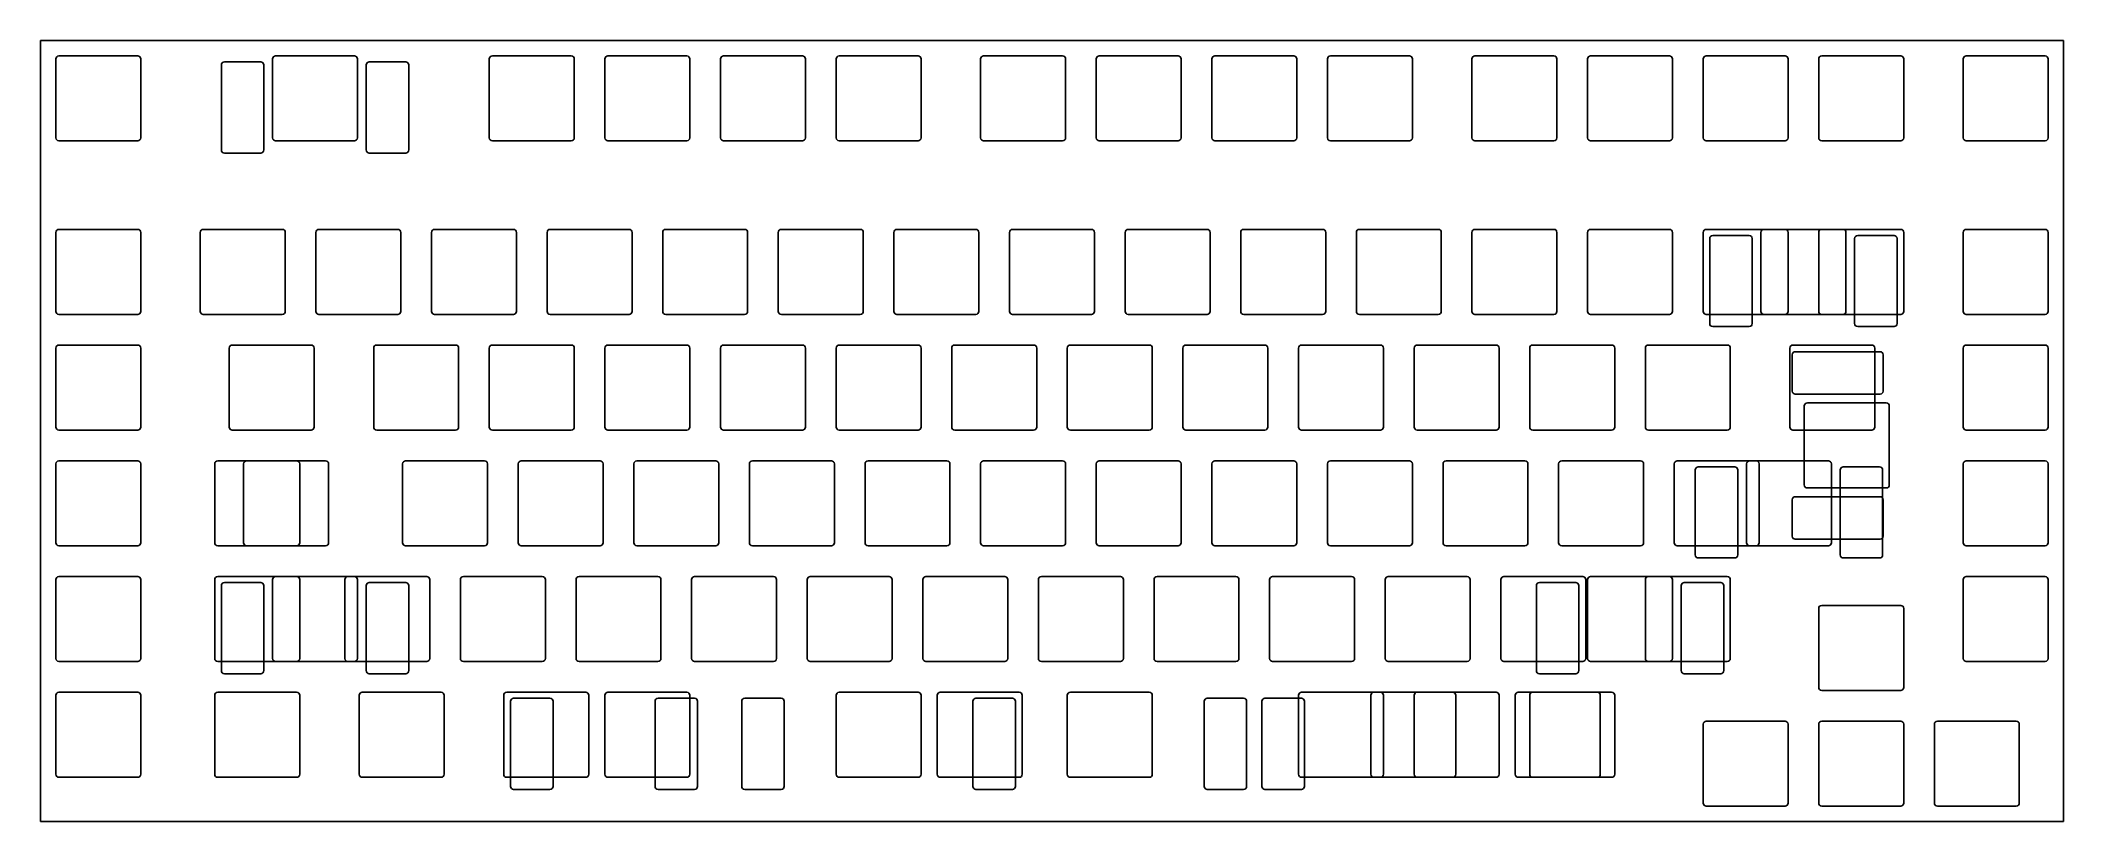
# Model space of a CAD drawing. Header units: millimetres. Extents: x 0 to 333, y -129 to 0.
import ezdxf

# ---------------------------------------------------------------- set-up
doc = ezdxf.new("R2010")
doc.units = ezdxf.units.MM

msp = doc.modelspace()

# ---------------------------------------------------------------- linework, layer by layer
for p, q in [((0, 0), (333.375, 0)), ((0, -128.5875), (0, 0)), ((333.375, -128.5875), (333.375, 0)), ((2.525, -3.025), (2.525, -16.025)), ((3.025, -2.525), (16.025, -2.525)), ((16.525, -3.025), (16.525, -16.025)), ((38.24375, -3.025), (38.24375, -16.025)), ((38.74375, -2.525), (51.74375, -2.525)), ((52.24375, -3.025), (52.24375, -16.025)), ((73.9625, -3.025), (73.9625, -16.025)), ((74.4625, -2.525), (87.4625, -2.525)), ((87.9625, -3.025), (87.9625, -16.025)), ((93.0125, -3.025), (93.0125, -16.025)), ((93.5125, -2.525), (106.5125, -2.525)), ((107.0125, -3.025), (107.0125, -16.025)), ((112.0625, -3.025), (112.0625, -16.025)), ((112.5625, -2.525), (125.5625, -2.525)), ((126.0625, -3.025), (126.0625, -16.025)), ((131.1125, -3.025), (131.1125, -16.025)), ((131.6125, -2.525), (144.6125, -2.525)), ((145.1125, -3.025), (145.1125, -16.025)), ((154.925, -3.025), (154.925, -16.025)), ((155.425, -2.525), (168.425, -2.525)), ((168.925, -3.025), (168.925, -16.025)), ((173.975, -3.025), (173.975, -16.025)), ((174.475, -2.525), (187.475, -2.525)), ((187.975, -3.025), (187.975, -16.025)), ((193.025, -3.025), (193.025, -16.025)), ((193.525, -2.525), (206.525, -2.525)), ((207.025, -3.025), (207.025, -16.025)), ((212.075, -3.025), (212.075, -16.025)), ((212.575, -2.525), (225.575, -2.525)), ((226.075, -3.025), (226.075, -16.025)), ((235.8875, -3.025), (235.8875, -16.025)), ((236.3875, -2.525), (249.3875, -2.525)), ((249.8875, -3.025), (249.8875, -16.025)), ((254.9375, -3.025), (254.9375, -16.025)), ((255.4375, -2.525), (268.4375, -2.525)), ((268.9375, -3.025), (268.9375, -16.025)), ((273.9875, -3.025), (273.9875, -16.025)), ((274.4875, -2.525), (287.4875, -2.525)), ((287.9875, -3.025), (287.9875, -16.025)), ((293.0375, -3.025), (293.0375, -16.025)), ((293.5375, -2.525), (306.5375, -2.525)), ((307.0375, -3.025), (307.0375, -16.025)), ((316.85, -3.025), (316.85, -16.025)), ((317.35, -2.525), (330.35, -2.525)), ((330.85, -3.025), (330.85, -16.025)), ((29.80575, -4.025), (29.80575, -18.025)), ((30.30575, -3.525), (36.30575, -3.525)), ((36.80575, -4.025), (36.80575, -18.025)), ((53.68175, -4.025), (53.68175, -18.025)), ((54.18175, -3.525), (60.18175, -3.525)), ((60.68175, -4.025), (60.68175, -18.025)), ((3.025, -16.525), (16.025, -16.525)), ((38.74375, -16.525), (51.74375, -16.525)), ((74.4625, -16.525), (87.4625, -16.525)), ((93.5125, -16.525), (106.5125, -16.525)), ((112.5625, -16.525), (125.5625, -16.525)), ((131.6125, -16.525), (144.6125, -16.525)), ((155.425, -16.525), (168.425, -16.525)), ((174.475, -16.525), (187.475, -16.525)), ((193.525, -16.525), (206.525, -16.525)), ((212.575, -16.525), (225.575, -16.525)), ((236.3875, -16.525), (249.3875, -16.525)), ((255.4375, -16.525), (268.4375, -16.525)), ((274.4875, -16.525), (287.4875, -16.525)), ((293.5375, -16.525), (306.5375, -16.525)), ((317.35, -16.525), (330.35, -16.525)), ((30.30575, -18.525), (36.30575, -18.525)), ((54.18175, -18.525), (60.18175, -18.525)), ((2.525, -31.6), (2.525, -44.6)), ((3.025, -31.1), (16.025, -31.1)), ((16.525, -31.6), (16.525, -44.6)), ((26.3375, -31.6), (26.3375, -44.6)), ((26.8375, -31.1), (39.8375, -31.1)), ((40.3375, -31.6), (40.3375, -44.6)), ((45.3875, -31.6), (45.3875, -44.6)), ((45.8875, -31.1), (58.8875, -31.1)), ((59.3875, -31.6), (59.3875, -44.6)), ((64.4375, -31.6), (64.4375, -44.6)), ((64.9375, -31.1), (77.9375, -31.1)), ((78.4375, -31.6), (78.4375, -44.6)), ((83.4875, -31.6), (83.4875, -44.6)), ((83.9875, -31.1), (96.9875, -31.1)), ((97.4875, -31.6), (97.4875, -44.6)), ((102.5375, -31.6), (102.5375, -44.6)), ((103.0375, -31.1), (116.0375, -31.1)), ((116.5375, -31.6), (116.5375, -44.6)), ((121.5875, -31.6), (121.5875, -44.6)), ((122.0875, -31.1), (135.0875, -31.1)), ((135.5875, -31.6), (135.5875, -44.6)), ((140.6375, -31.6), (140.6375, -44.6)), ((141.1375, -31.1), (154.1375, -31.1)), ((154.6375, -31.6), (154.6375, -44.6)), ((159.6875, -31.6), (159.6875, -44.6)), ((160.1875, -31.1), (173.1875, -31.1)), ((173.6875, -31.6), (173.6875, -44.6)), ((178.7375, -31.6), (178.7375, -44.6)), ((179.2375, -31.1), (192.2375, -31.1)), ((192.7375, -31.6), (192.7375, -44.6)), ((197.7875, -31.6), (197.7875, -44.6)), ((198.2875, -31.1), (211.2875, -31.1)), ((211.7875, -31.6), (211.7875, -44.6)), ((216.8375, -31.6), (216.8375, -44.6)), ((217.3375, -31.1), (230.3375, -31.1)), ((230.8375, -31.6), (230.8375, -44.6)), ((235.8875, -31.6), (235.8875, -44.6)), ((236.3875, -31.1), (249.3875, -31.1)), ((249.8875, -31.6), (249.8875, -44.6)), ((254.9375, -31.6), (254.9375, -44.6)), ((255.4375, -31.1), (268.4375, -31.1)), ((268.9375, -31.6), (268.9375, -44.6)), ((273.9875, -31.6), (273.9875, -44.6)), ((274.4875, -31.1), (287.4875, -31.1)), ((275.0745, -32.6), (275.0745, -46.6)), ((275.5745, -32.1), (281.5745, -32.1)), ((282.0745, -32.6), (282.0745, -46.6)), ((283.5125, -31.6), (283.5125, -44.6)), ((284.0125, -31.1), (297.0125, -31.1)), ((287.9875, -31.6), (287.9875, -44.6)), ((293.0375, -31.6), (293.0375, -44.6)), ((293.5375, -31.1), (306.5375, -31.1)), ((297.5125, -31.6), (297.5125, -44.6)), ((298.9505, -32.6), (298.9505, -46.6)), ((299.4505, -32.1), (305.4505, -32.1)), ((305.9505, -32.6), (305.9505, -46.6)), ((307.0375, -31.6), (307.0375, -44.6)), ((316.85, -31.6), (316.85, -44.6)), ((317.35, -31.1), (330.35, -31.1)), ((330.85, -31.6), (330.85, -44.6)), ((3.025, -45.1), (16.025, -45.1)), ((26.8375, -45.1), (39.8375, -45.1)), ((45.8875, -45.1), (58.8875, -45.1)), ((64.9375, -45.1), (77.9375, -45.1)), ((83.9875, -45.1), (96.9875, -45.1)), ((103.0375, -45.1), (116.0375, -45.1)), ((122.0875, -45.1), (135.0875, -45.1)), ((141.1375, -45.1), (154.1375, -45.1)), ((160.1875, -45.1), (173.1875, -45.1)), ((179.2375, -45.1), (192.2375, -45.1)), ((198.2875, -45.1), (211.2875, -45.1)), ((217.3375, -45.1), (230.3375, -45.1)), ((236.3875, -45.1), (249.3875, -45.1)), ((255.4375, -45.1), (268.4375, -45.1)), ((274.4875, -45.1), (287.4875, -45.1)), ((284.0125, -45.1), (297.0125, -45.1)), ((293.5375, -45.1), (306.5375, -45.1)), ((317.35, -45.1), (330.35, -45.1)), ((275.5745, -47.1), (281.5745, -47.1)), ((299.4505, -47.1), (305.4505, -47.1)), ((2.525, -50.65), (2.525, -63.65)), ((3.025, -50.15), (16.025, -50.15)), ((16.525, -50.65), (16.525, -63.65)), ((31.1, -50.65), (31.1, -63.65)), ((31.6, -50.15), (44.6, -50.15)), ((45.1, -50.65), (45.1, -63.65)), ((54.9125, -50.65), (54.9125, -63.65)), ((55.4125, -50.15), (68.4125, -50.15)), ((68.9125, -50.65), (68.9125, -63.65)), ((73.9625, -50.65), (73.9625, -63.65)), ((74.4625, -50.15), (87.4625, -50.15)), ((87.9625, -50.65), (87.9625, -63.65)), ((93.0125, -50.65), (93.0125, -63.65)), ((93.5125, -50.15), (106.5125, -50.15)), ((107.0125, -50.65), (107.0125, -63.65)), ((112.0625, -50.65), (112.0625, -63.65)), ((112.5625, -50.15), (125.5625, -50.15)), ((126.0625, -50.65), (126.0625, -63.65)), ((131.1125, -50.65), (131.1125, -63.65)), ((131.6125, -50.15), (144.6125, -50.15)), ((145.1125, -50.65), (145.1125, -63.65)), ((150.1625, -50.65), (150.1625, -63.65)), ((150.6625, -50.15), (163.6625, -50.15)), ((164.1625, -50.65), (164.1625, -63.65)), ((169.2125, -50.65), (169.2125, -63.65)), ((169.7125, -50.15), (182.7125, -50.15)), ((183.2125, -50.65), (183.2125, -63.65)), ((188.2625, -50.65), (188.2625, -63.65)), ((188.7625, -50.15), (201.7625, -50.15)), ((202.2625, -50.65), (202.2625, -63.65)), ((207.3125, -50.65), (207.3125, -63.65)), ((207.8125, -50.15), (220.8125, -50.15)), ((221.3125, -50.65), (221.3125, -63.65)), ((226.3625, -50.65), (226.3625, -63.65)), ((226.8625, -50.15), (239.8625, -50.15)), ((240.3625, -50.65), (240.3625, -63.65)), ((245.4125, -50.65), (245.4125, -63.65)), ((245.9125, -50.15), (258.9125, -50.15)), ((259.4125, -50.65), (259.4125, -63.65)), ((264.4625, -50.65), (264.4625, -63.65)), ((264.9625, -50.15), (277.9625, -50.15)), ((278.4625, -50.65), (278.4625, -63.65)), ((288.275, -50.65), (288.275, -63.65)), ((288.65625, -51.737), (288.65625, -57.737)), ((288.775, -50.15), (301.775, -50.15)), ((303.15625, -51.237), (289.15625, -51.237)), ((302.275, -50.65), (302.275, -63.65)), ((303.65625, -51.737), (303.65625, -57.737)), ((316.85, -50.65), (316.85, -63.65)), ((317.35, -50.15), (330.35, -50.15)), ((330.85, -50.65), (330.85, -63.65)), ((303.15625, -58.237), (289.15625, -58.237)), ((304.15625, -59.675), (291.15625, -59.675)), ((290.65625, -60.175), (290.65625, -73.175)), ((304.65625, -60.175), (304.65625, -73.175)), ((3.025, -64.15), (16.025, -64.15)), ((31.6, -64.15), (44.6, -64.15)), ((55.4125, -64.15), (68.4125, -64.15)), ((74.4625, -64.15), (87.4625, -64.15)), ((93.5125, -64.15), (106.5125, -64.15)), ((112.5625, -64.15), (125.5625, -64.15)), ((131.6125, -64.15), (144.6125, -64.15)), ((150.6625, -64.15), (163.6625, -64.15)), ((169.7125, -64.15), (182.7125, -64.15)), ((188.7625, -64.15), (201.7625, -64.15)), ((207.8125, -64.15), (220.8125, -64.15)), ((226.8625, -64.15), (239.8625, -64.15)), ((245.9125, -64.15), (258.9125, -64.15)), ((264.9625, -64.15), (277.9625, -64.15)), ((288.775, -64.15), (301.775, -64.15)), ((317.35, -64.15), (330.35, -64.15)), ((2.525, -69.7), (2.525, -82.7)), ((3.025, -69.2), (16.025, -69.2)), ((16.525, -69.7), (16.525, -82.7)), ((28.71875, -69.7), (28.71875, -82.7)), ((29.21875, -69.2), (42.21875, -69.2)), ((33.48125, -69.7), (33.48125, -82.7)), ((33.98125, -69.2), (46.98125, -69.2)), ((42.71875, -69.7), (42.71875, -82.7)), ((47.48125, -69.7), (47.48125, -82.7)), ((59.675, -69.7), (59.675, -82.7)), ((60.175, -69.2), (73.175, -69.2)), ((73.675, -69.7), (73.675, -82.7)), ((78.725, -69.7), (78.725, -82.7)), ((79.225, -69.2), (92.225, -69.2)), ((92.725, -69.7), (92.725, -82.7)), ((97.775, -69.7), (97.775, -82.7)), ((98.275, -69.2), (111.275, -69.2)), ((111.775, -69.7), (111.775, -82.7)), ((116.825, -69.7), (116.825, -82.7)), ((117.325, -69.2), (130.325, -69.2)), ((130.825, -69.7), (130.825, -82.7)), ((135.875, -69.7), (135.875, -82.7)), ((136.375, -69.2), (149.375, -69.2)), ((149.875, -69.7), (149.875, -82.7)), ((154.925, -69.7), (154.925, -82.7)), ((155.425, -69.2), (168.425, -69.2)), ((168.925, -69.7), (168.925, -82.7)), ((173.975, -69.7), (173.975, -82.7)), ((174.475, -69.2), (187.475, -69.2)), ((187.975, -69.7), (187.975, -82.7)), ((193.025, -69.7), (193.025, -82.7)), ((193.525, -69.2), (206.525, -69.2)), ((207.025, -69.7), (207.025, -82.7)), ((212.075, -69.7), (212.075, -82.7)), ((212.575, -69.2), (225.575, -69.2)), ((226.075, -69.7), (226.075, -82.7)), ((231.125, -69.7), (231.125, -82.7)), ((231.625, -69.2), (244.625, -69.2)), ((245.125, -69.7), (245.125, -82.7)), ((250.175, -69.7), (250.175, -82.7)), ((250.675, -69.2), (263.675, -69.2)), ((264.175, -69.7), (264.175, -82.7)), ((269.225, -69.7), (269.225, -82.7)), ((269.725, -69.2), (282.725, -69.2)), ((281.13125, -69.7), (281.13125, -82.7)), ((281.63125, -69.2), (294.63125, -69.2)), ((283.225, -69.7), (283.225, -82.7)), ((295.13125, -69.7), (295.13125, -82.7)), ((316.85, -69.7), (316.85, -82.7)), ((317.35, -69.2), (330.35, -69.2)), ((330.85, -69.7), (330.85, -82.7)), ((272.69325, -70.7), (272.69325, -84.7)), ((273.19325, -70.2), (279.19325, -70.2)), ((279.69325, -70.7), (279.69325, -84.7)), ((296.56925, -70.7), (296.56925, -84.7)), ((297.06925, -70.2), (303.06925, -70.2)), ((303.56925, -70.7), (303.56925, -84.7)), ((288.65625, -75.613), (288.65625, -81.613)), ((303.15625, -75.113), (289.15625, -75.113)), ((304.15625, -73.675), (291.15625, -73.675)), ((303.65625, -75.613), (303.65625, -81.613)), ((3.025, -83.2), (16.025, -83.2)), ((29.21875, -83.2), (42.21875, -83.2)), ((33.98125, -83.2), (46.98125, -83.2)), ((60.175, -83.2), (73.175, -83.2)), ((79.225, -83.2), (92.225, -83.2)), ((98.275, -83.2), (111.275, -83.2)), ((117.325, -83.2), (130.325, -83.2)), ((136.375, -83.2), (149.375, -83.2)), ((155.425, -83.2), (168.425, -83.2)), ((174.475, -83.2), (187.475, -83.2)), ((193.525, -83.2), (206.525, -83.2)), ((212.575, -83.2), (225.575, -83.2)), ((231.625, -83.2), (244.625, -83.2)), ((250.675, -83.2), (263.675, -83.2)), ((269.725, -83.2), (282.725, -83.2)), ((281.63125, -83.2), (294.63125, -83.2)), ((303.15625, -82.113), (289.15625, -82.113)), ((317.35, -83.2), (330.35, -83.2)), ((273.19325, -85.2), (279.19325, -85.2)), ((297.06925, -85.2), (303.06925, -85.2)), ((2.525, -88.75), (2.525, -101.75)), ((3.025, -88.25), (16.025, -88.25)), ((16.525, -88.75), (16.525, -101.75)), ((28.71875, -88.75), (28.71875, -101.75)), ((29.21875, -88.25), (42.21875, -88.25)), ((29.80575, -89.75), (29.80575, -103.75)), ((30.30575, -89.25), (36.30575, -89.25)), ((36.80575, -89.75), (36.80575, -103.75)), ((38.24375, -88.75), (38.24375, -101.75)), ((38.74375, -88.25), (51.74375, -88.25)), ((42.71875, -88.75), (42.71875, -101.75)), ((50.15, -88.75), (50.15, -101.75)), ((50.65, -88.25), (63.65, -88.25)), ((52.24375, -88.75), (52.24375, -101.75)), ((53.68175, -89.75), (53.68175, -103.75)), ((54.18175, -89.25), (60.18175, -89.25)), ((60.68175, -89.75), (60.68175, -103.75)), ((64.15, -88.75), (64.15, -101.75)), ((69.2, -88.75), (69.2, -101.75)), ((69.7, -88.25), (82.7, -88.25)), ((83.2, -88.75), (83.2, -101.75)), ((88.25, -88.75), (88.25, -101.75)), ((88.75, -88.25), (101.75, -88.25)), ((102.25, -88.75), (102.25, -101.75)), ((107.3, -88.75), (107.3, -101.75)), ((107.8, -88.25), (120.8, -88.25)), ((121.3, -88.75), (121.3, -101.75)), ((126.35, -88.75), (126.35, -101.75)), ((126.85, -88.25), (139.85, -88.25)), ((140.35, -88.75), (140.35, -101.75)), ((145.4, -88.75), (145.4, -101.75)), ((145.9, -88.25), (158.9, -88.25)), ((159.4, -88.75), (159.4, -101.75)), ((164.45, -88.75), (164.45, -101.75)), ((164.95, -88.25), (177.95, -88.25)), ((178.45, -88.75), (178.45, -101.75)), ((183.5, -88.75), (183.5, -101.75)), ((184, -88.25), (197, -88.25)), ((197.5, -88.75), (197.5, -101.75)), ((202.55, -88.75), (202.55, -101.75)), ((203.05, -88.25), (216.05, -88.25)), ((216.55, -88.75), (216.55, -101.75)), ((221.6, -88.75), (221.6, -101.75)), ((222.1, -88.25), (235.1, -88.25)), ((235.6, -88.75), (235.6, -101.75)), ((240.65, -88.75), (240.65, -101.75)), ((241.15, -88.25), (254.15, -88.25)), ((246.4995, -89.75), (246.4995, -103.75)), ((246.9995, -89.25), (252.9995, -89.25)), ((253.4995, -89.75), (253.4995, -103.75)), ((254.65, -88.75), (254.65, -101.75)), ((254.9375, -88.75), (254.9375, -101.75)), ((255.4375, -88.25), (268.4375, -88.25)), ((264.4625, -88.75), (264.4625, -101.75)), ((264.9625, -88.25), (277.9625, -88.25)), ((268.9375, -88.75), (268.9375, -101.75)), ((270.3755, -89.75), (270.3755, -103.75)), ((270.8755, -89.25), (276.8755, -89.25)), ((277.3755, -89.75), (277.3755, -103.75)), ((278.4625, -88.75), (278.4625, -101.75)), ((316.85, -88.75), (316.85, -101.75)), ((317.35, -88.25), (330.35, -88.25)), ((330.85, -88.75), (330.85, -101.75)), ((293.5375, -93.0125), (306.5375, -93.0125)), ((293.0375, -93.5125), (293.0375, -106.5125)), ((307.0375, -93.5125), (307.0375, -106.5125)), ((3.025, -102.25), (16.025, -102.25)), ((29.21875, -102.25), (42.21875, -102.25)), ((38.74375, -102.25), (51.74375, -102.25)), ((50.65, -102.25), (63.65, -102.25)), ((69.7, -102.25), (82.7, -102.25)), ((88.75, -102.25), (101.75, -102.25)), ((107.8, -102.25), (120.8, -102.25)), ((126.85, -102.25), (139.85, -102.25)), ((145.9, -102.25), (158.9, -102.25)), ((164.95, -102.25), (177.95, -102.25)), ((184, -102.25), (197, -102.25)), ((203.05, -102.25), (216.05, -102.25)), ((222.1, -102.25), (235.1, -102.25)), ((241.15, -102.25), (254.15, -102.25)), ((255.4375, -102.25), (268.4375, -102.25)), ((264.9625, -102.25), (277.9625, -102.25)), ((317.35, -102.25), (330.35, -102.25)), ((30.30575, -104.25), (36.30575, -104.25)), ((54.18175, -104.25), (60.18175, -104.25)), ((246.9995, -104.25), (252.9995, -104.25)), ((270.8755, -104.25), (276.8755, -104.25)), ((2.525, -107.8), (2.525, -120.8)), ((3.025, -107.3), (16.025, -107.3)), ((16.525, -107.8), (16.525, -120.8)), ((28.71875, -107.8), (28.71875, -120.8)), ((28.71875, -107.8), (28.71875, -120.8)), ((29.21875, -107.3), (42.21875, -107.3)), ((29.21875, -107.3), (42.21875, -107.3)), ((42.71875, -107.8), (42.71875, -120.8)), ((42.71875, -107.8), (42.71875, -120.8)), ((52.53125, -107.8), (52.53125, -120.8)), ((52.53125, -107.8), (52.53125, -120.8)), ((53.03125, -107.3), (66.03125, -107.3)), ((53.03125, -107.3), (66.03125, -107.3)), ((66.53125, -107.8), (66.53125, -120.8)), ((66.53125, -107.8), (66.53125, -120.8)), ((76.34375, -107.8), (76.34375, -120.8)), ((76.84375, -107.3), (89.84375, -107.3)), ((77.4625, -108.8), (77.4625, -122.8)), ((77.4625, -108.8), (77.4625, -122.8)), ((77.9625, -108.3), (83.9625, -108.3)), ((77.9625, -108.3), (83.9625, -108.3)), ((84.4625, -108.8), (84.4625, -122.8)), ((84.4625, -108.8), (84.4625, -122.8)), ((90.34375, -107.8), (90.34375, -120.8)), ((93.0125, -107.8), (93.0125, -120.8)), ((93.5125, -107.3), (106.5125, -107.3)), ((101.28125, -108.8), (101.28125, -122.8)), ((101.78125, -108.3), (107.78125, -108.3)), ((107.0125, -107.8), (107.0125, -120.8)), ((108.28125, -108.8), (108.28125, -122.8)), ((115.5625, -108.8), (115.5625, -122.8)), ((116.0625, -108.3), (122.0625, -108.3)), ((122.5625, -108.8), (122.5625, -122.8)), ((131.1125, -107.8), (131.1125, -120.8)), ((131.1125, -107.8), (131.1125, -120.8)), ((131.6125, -107.3), (144.6125, -107.3)), ((131.6125, -107.3), (144.6125, -107.3)), ((145.1125, -107.8), (145.1125, -120.8)), ((145.1125, -107.8), (145.1125, -120.8)), ((147.78125, -107.8), (147.78125, -120.8)), ((148.28125, -107.3), (161.28125, -107.3)), ((153.6625, -108.8), (153.6625, -122.8)), ((154.1625, -108.3), (160.1625, -108.3)), ((160.6625, -108.8), (160.6625, -122.8)), ((161.78125, -107.8), (161.78125, -120.8)), ((169.2125, -107.8), (169.2125, -120.8)), ((169.7125, -107.3), (182.7125, -107.3)), ((183.2125, -107.8), (183.2125, -120.8)), ((191.7625, -108.8), (191.7625, -122.8)), ((191.7625, -108.8), (191.7625, -122.8)), ((192.2625, -108.3), (198.2625, -108.3)), ((192.2625, -108.3), (198.2625, -108.3)), ((198.7625, -108.8), (198.7625, -122.8)), ((198.7625, -108.8), (198.7625, -122.8)), ((201.28125, -108.8), (201.28125, -122.8)), ((201.78125, -108.3), (207.78125, -108.3)), ((207.3125, -107.8), (207.3125, -120.8)), ((207.8125, -107.3), (220.8125, -107.3)), ((208.28125, -108.8), (208.28125, -122.8)), ((219.21875, -107.8), (219.21875, -120.8)), ((219.71875, -107.3), (232.71875, -107.3)), ((221.3125, -107.8), (221.3125, -120.8)), ((226.3625, -107.8), (226.3625, -120.8)), ((226.8625, -107.3), (239.8625, -107.3)), ((233.21875, -107.8), (233.21875, -120.8)), ((240.3625, -107.8), (240.3625, -120.8)), ((243.03125, -107.8), (243.03125, -120.8)), ((243.53125, -107.3), (256.53125, -107.3)), ((245.4125, -107.8), (245.4125, -120.8)), ((245.9125, -107.3), (258.9125, -107.3)), ((257.03125, -107.8), (257.03125, -120.8)), ((259.4125, -107.8), (259.4125, -120.8)), ((293.5375, -107.0125), (306.5375, -107.0125)), ((273.9875, -112.5625), (273.9875, -125.5625)), ((274.4875, -112.0625), (287.4875, -112.0625)), ((287.9875, -112.5625), (287.9875, -125.5625)), ((293.0375, -112.5625), (293.0375, -125.5625)), ((293.5375, -112.0625), (306.5375, -112.0625)), ((307.0375, -112.5625), (307.0375, -125.5625)), ((312.0875, -112.5625), (312.0875, -125.5625)), ((312.5875, -112.0625), (325.5875, -112.0625)), ((326.0875, -112.5625), (326.0875, -125.5625)), ((3.025, -121.3), (16.025, -121.3)), ((29.21875, -121.3), (42.21875, -121.3)), ((29.21875, -121.3), (42.21875, -121.3)), ((53.03125, -121.3), (66.03125, -121.3)), ((53.03125, -121.3), (66.03125, -121.3)), ((76.84375, -121.3), (89.84375, -121.3)), ((77.9625, -123.3), (83.9625, -123.3)), ((77.9625, -123.3), (83.9625, -123.3)), ((93.5125, -121.3), (106.5125, -121.3)), ((101.78125, -123.3), (107.78125, -123.3)), ((116.0625, -123.3), (122.0625, -123.3)), ((131.6125, -121.3), (144.6125, -121.3)), ((131.6125, -121.3), (144.6125, -121.3)), ((148.28125, -121.3), (161.28125, -121.3)), ((154.1625, -123.3), (160.1625, -123.3)), ((169.7125, -121.3), (182.7125, -121.3)), ((192.2625, -123.3), (198.2625, -123.3)), ((192.2625, -123.3), (198.2625, -123.3)), ((201.78125, -123.3), (207.78125, -123.3)), ((207.8125, -121.3), (220.8125, -121.3)), ((219.71875, -121.3), (232.71875, -121.3)), ((226.8625, -121.3), (239.8625, -121.3)), ((243.53125, -121.3), (256.53125, -121.3)), ((245.9125, -121.3), (258.9125, -121.3)), ((274.4875, -126.0625), (287.4875, -126.0625)), ((293.5375, -126.0625), (306.5375, -126.0625)), ((312.5875, -126.0625), (325.5875, -126.0625)), ((0, -128.5875), (333.375, -128.5875))]:
    msp.add_line(p, q)
for centre, start, end in [((3.025, -3.025), 90, 180), ((16.025, -3.025), 0, 90), ((38.74375, -3.025), 90, 180), ((51.74375, -3.025), 0, 90), ((74.4625, -3.025), 90, 180), ((87.4625, -3.025), 0, 90), ((93.5125, -3.025), 90, 180), ((106.5125, -3.025), 0, 90), ((112.5625, -3.025), 90, 180), ((125.5625, -3.025), 0, 90), ((131.6125, -3.025), 90, 180), ((144.6125, -3.025), 0, 90), ((155.425, -3.025), 90, 180), ((168.425, -3.025), 0, 90), ((174.475, -3.025), 90, 180), ((187.475, -3.025), 0, 90), ((193.525, -3.025), 90, 180), ((206.525, -3.025), 0, 90), ((212.575, -3.025), 90, 180), ((225.575, -3.025), 0, 90), ((236.3875, -3.025), 90, 180), ((249.3875, -3.025), 0, 90), ((255.4375, -3.025), 90, 180), ((268.4375, -3.025), 0, 90), ((274.4875, -3.025), 90, 180), ((287.4875, -3.025), 0, 90), ((293.5375, -3.025), 90, 180), ((306.5375, -3.025), 0, 90), ((317.35, -3.025), 90, 180), ((330.35, -3.025), 0, 90), ((30.30575, -4.025), 90, 180), ((36.30575, -4.025), 0, 90), ((54.18175, -4.025), 90, 180), ((60.18175, -4.025), 0, 90), ((3.025, -16.025), 180, 270), ((16.025, -16.025), 270, 0), ((38.74375, -16.025), 180, 270), ((51.74375, -16.025), 270, 0), ((74.4625, -16.025), 180, 270), ((87.4625, -16.025), 270, 0), ((93.5125, -16.025), 180, 270), ((106.5125, -16.025), 270, 0), ((112.5625, -16.025), 180, 270), ((125.5625, -16.025), 270, 0), ((131.6125, -16.025), 180, 270), ((144.6125, -16.025), 270, 0), ((155.425, -16.025), 180, 270), ((168.425, -16.025), 270, 0), ((174.475, -16.025), 180, 270), ((187.475, -16.025), 270, 0), ((193.525, -16.025), 180, 270), ((206.525, -16.025), 270, 0), ((212.575, -16.025), 180, 270), ((225.575, -16.025), 270, 0), ((236.3875, -16.025), 180, 270), ((249.3875, -16.025), 270, 0), ((255.4375, -16.025), 180, 270), ((268.4375, -16.025), 270, 0), ((274.4875, -16.025), 180, 270), ((287.4875, -16.025), 270, 0), ((293.5375, -16.025), 180, 270), ((306.5375, -16.025), 270, 0), ((317.35, -16.025), 180, 270), ((330.35, -16.025), 270, 0), ((30.30575, -18.025), 180, 270), ((36.30575, -18.025), 270, 0), ((54.18175, -18.025), 180, 270), ((60.18175, -18.025), 270, 0), ((3.025, -31.6), 90, 180), ((16.025, -31.6), 0, 90), ((26.8375, -31.6), 90, 180), ((39.8375, -31.6), 0, 90), ((45.8875, -31.6), 90, 180), ((58.8875, -31.6), 0, 90), ((64.9375, -31.6), 90, 180), ((77.9375, -31.6), 0, 90), ((83.9875, -31.6), 90, 180), ((96.9875, -31.6), 0, 90), ((103.0375, -31.6), 90, 180), ((116.0375, -31.6), 0, 90), ((122.0875, -31.6), 90, 180), ((135.0875, -31.6), 0, 90), ((141.1375, -31.6), 90, 180), ((154.1375, -31.6), 0, 90), ((160.1875, -31.6), 90, 180), ((173.1875, -31.6), 0, 90), ((179.2375, -31.6), 90, 180), ((192.2375, -31.6), 0, 90), ((198.2875, -31.6), 90, 180), ((211.2875, -31.6), 0, 90), ((217.3375, -31.6), 90, 180), ((230.3375, -31.6), 0, 90), ((236.3875, -31.6), 90, 180), ((249.3875, -31.6), 0, 90), ((255.4375, -31.6), 90, 180), ((268.4375, -31.6), 0, 90), ((274.4875, -31.6), 90, 180), ((275.5745, -32.6), 90, 180), ((281.5745, -32.6), 0, 90), ((284.0125, -31.6), 90, 180), ((287.4875, -31.6), 0, 90), ((293.5375, -31.6), 90, 180), ((297.0125, -31.6), 0, 90), ((299.4505, -32.6), 90, 180), ((305.4505, -32.6), 0, 90), ((306.5375, -31.6), 0, 90), ((317.35, -31.6), 90, 180), ((330.35, -31.6), 0, 90), ((3.025, -44.6), 180, 270), ((16.025, -44.6), 270, 0), ((26.8375, -44.6), 180, 270), ((39.8375, -44.6), 270, 0), ((45.8875, -44.6), 180, 270), ((58.8875, -44.6), 270, 0), ((64.9375, -44.6), 180, 270), ((77.9375, -44.6), 270, 0), ((83.9875, -44.6), 180, 270), ((96.9875, -44.6), 270, 0), ((103.0375, -44.6), 180, 270), ((116.0375, -44.6), 270, 0), ((122.0875, -44.6), 180, 270), ((135.0875, -44.6), 270, 0), ((141.1375, -44.6), 180, 270), ((154.1375, -44.6), 270, 0), ((160.1875, -44.6), 180, 270), ((173.1875, -44.6), 270, 0), ((179.2375, -44.6), 180, 270), ((192.2375, -44.6), 270, 0), ((198.2875, -44.6), 180, 270), ((211.2875, -44.6), 270, 0), ((217.3375, -44.6), 180, 270), ((230.3375, -44.6), 270, 0), ((236.3875, -44.6), 180, 270), ((249.3875, -44.6), 270, 0), ((255.4375, -44.6), 180, 270), ((268.4375, -44.6), 270, 0), ((274.4875, -44.6), 180, 270), ((275.5745, -46.6), 180, 270), ((281.5745, -46.6), 270, 0), ((284.0125, -44.6), 180, 270), ((287.4875, -44.6), 270, 0), ((293.5375, -44.6), 180, 270), ((297.0125, -44.6), 270, 0), ((299.4505, -46.6), 180, 270), ((305.4505, -46.6), 270, 0), ((306.5375, -44.6), 270, 0), ((317.35, -44.6), 180, 270), ((330.35, -44.6), 270, 0), ((3.025, -50.65), 90, 180), ((16.025, -50.65), 0, 90), ((31.6, -50.65), 90, 180), ((44.6, -50.65), 0, 90), ((55.4125, -50.65), 90, 180), ((68.4125, -50.65), 0, 90), ((74.4625, -50.65), 90, 180), ((87.4625, -50.65), 0, 90), ((93.5125, -50.65), 90, 180), ((106.5125, -50.65), 0, 90), ((112.5625, -50.65), 90, 180), ((125.5625, -50.65), 0, 90), ((131.6125, -50.65), 90, 180), ((144.6125, -50.65), 0, 90), ((150.6625, -50.65), 90, 180), ((163.6625, -50.65), 0, 90), ((169.7125, -50.65), 90, 180), ((182.7125, -50.65), 0, 90), ((188.7625, -50.65), 90, 180), ((201.7625, -50.65), 0, 90), ((207.8125, -50.65), 90, 180), ((220.8125, -50.65), 0, 90), ((226.8625, -50.65), 90, 180), ((239.8625, -50.65), 0, 90), ((245.9125, -50.65), 90, 180), ((258.9125, -50.65), 0, 90), ((264.9625, -50.65), 90, 180), ((277.9625, -50.65), 0, 90), ((288.775, -50.65), 90, 180), ((289.15625, -51.737), 90, 180), ((301.775, -50.65), 0, 90), ((303.15625, -51.737), 0, 90), ((317.35, -50.65), 90, 180), ((330.35, -50.65), 0, 90), ((289.15625, -57.737), 180, 270), ((291.15625, -60.175), 90, 180), ((303.15625, -57.737), 270, 0), ((304.15625, -60.175), 0, 90), ((3.025, -63.65), 180, 270), ((16.025, -63.65), 270, 0), ((31.6, -63.65), 180, 270), ((44.6, -63.65), 270, 0), ((55.4125, -63.65), 180, 270), ((68.4125, -63.65), 270, 0), ((74.4625, -63.65), 180, 270), ((87.4625, -63.65), 270, 0), ((93.5125, -63.65), 180, 270), ((106.5125, -63.65), 270, 0), ((112.5625, -63.65), 180, 270), ((125.5625, -63.65), 270, 0), ((131.6125, -63.65), 180, 270), ((144.6125, -63.65), 270, 0), ((150.6625, -63.65), 180, 270), ((163.6625, -63.65), 270, 0), ((169.7125, -63.65), 180, 270), ((182.7125, -63.65), 270, 0), ((188.7625, -63.65), 180, 270), ((201.7625, -63.65), 270, 0), ((207.8125, -63.65), 180, 270), ((220.8125, -63.65), 270, 0), ((226.8625, -63.65), 180, 270), ((239.8625, -63.65), 270, 0), ((245.9125, -63.65), 180, 270), ((258.9125, -63.65), 270, 0), ((264.9625, -63.65), 180, 270), ((277.9625, -63.65), 270, 0), ((288.775, -63.65), 180, 270), ((301.775, -63.65), 270, 0), ((317.35, -63.65), 180, 270), ((330.35, -63.65), 270, 0), ((3.025, -69.7), 90, 180), ((16.025, -69.7), 0, 90), ((29.21875, -69.7), 90, 180), ((33.98125, -69.7), 90, 180), ((42.21875, -69.7), 0, 90), ((46.98125, -69.7), 0, 90), ((60.175, -69.7), 90, 180), ((73.175, -69.7), 0, 90), ((79.225, -69.7), 90, 180), ((92.225, -69.7), 0, 90), ((98.275, -69.7), 90, 180), ((111.275, -69.7), 0, 90), ((117.325, -69.7), 90, 180), ((130.325, -69.7), 0, 90), ((136.375, -69.7), 90, 180), ((149.375, -69.7), 0, 90), ((155.425, -69.7), 90, 180), ((168.425, -69.7), 0, 90), ((174.475, -69.7), 90, 180), ((187.475, -69.7), 0, 90), ((193.525, -69.7), 90, 180), ((206.525, -69.7), 0, 90), ((212.575, -69.7), 90, 180), ((225.575, -69.7), 0, 90), ((231.625, -69.7), 90, 180), ((244.625, -69.7), 0, 90), ((250.675, -69.7), 90, 180), ((263.675, -69.7), 0, 90), ((269.725, -69.7), 90, 180), ((281.63125, -69.7), 90, 180), ((282.725, -69.7), 0, 90), ((294.63125, -69.7), 0, 90), ((317.35, -69.7), 90, 180), ((330.35, -69.7), 0, 90), ((273.19325, -70.7), 90, 180), ((279.19325, -70.7), 0, 90), ((291.15625, -73.175), 180, 270), ((297.06925, -70.7), 90, 180), ((303.06925, -70.7), 0, 90), ((304.15625, -73.175), 270, 0), ((289.15625, -75.613), 90, 180), ((303.15625, -75.613), 0, 90), ((3.025, -82.7), 180, 270), ((16.025, -82.7), 270, 0), ((29.21875, -82.7), 180, 270), ((33.98125, -82.7), 180, 270), ((42.21875, -82.7), 270, 0), ((46.98125, -82.7), 270, 0), ((60.175, -82.7), 180, 270), ((73.175, -82.7), 270, 0), ((79.225, -82.7), 180, 270), ((92.225, -82.7), 270, 0), ((98.275, -82.7), 180, 270), ((111.275, -82.7), 270, 0), ((117.325, -82.7), 180, 270), ((130.325, -82.7), 270, 0), ((136.375, -82.7), 180, 270), ((149.375, -82.7), 270, 0), ((155.425, -82.7), 180, 270), ((168.425, -82.7), 270, 0), ((174.475, -82.7), 180, 270), ((187.475, -82.7), 270, 0), ((193.525, -82.7), 180, 270), ((206.525, -82.7), 270, 0), ((212.575, -82.7), 180, 270), ((225.575, -82.7), 270, 0), ((231.625, -82.7), 180, 270), ((244.625, -82.7), 270, 0), ((250.675, -82.7), 180, 270), ((263.675, -82.7), 270, 0), ((269.725, -82.7), 180, 270), ((281.63125, -82.7), 180, 270), ((282.725, -82.7), 270, 0), ((289.15625, -81.613), 180, 270), ((294.63125, -82.7), 270, 0), ((303.15625, -81.613), 270, 0), ((317.35, -82.7), 180, 270), ((330.35, -82.7), 270, 0), ((273.19325, -84.7), 180, 270), ((279.19325, -84.7), 270, 0), ((297.06925, -84.7), 180, 270), ((303.06925, -84.7), 270, 0), ((3.025, -88.75), 90, 180), ((16.025, -88.75), 0, 90), ((29.21875, -88.75), 90, 180), ((30.30575, -89.75), 90, 180), ((36.30575, -89.75), 0, 90), ((38.74375, -88.75), 90, 180), ((42.21875, -88.75), 0, 90), ((50.65, -88.75), 90, 180), ((51.74375, -88.75), 0, 90), ((54.18175, -89.75), 90, 180), ((60.18175, -89.75), 0, 90), ((63.65, -88.75), 0, 90), ((69.7, -88.75), 90, 180), ((82.7, -88.75), 0, 90), ((88.75, -88.75), 90, 180), ((101.75, -88.75), 0, 90), ((107.8, -88.75), 90, 180), ((120.8, -88.75), 0, 90), ((126.85, -88.75), 90, 180), ((139.85, -88.75), 0, 90), ((145.9, -88.75), 90, 180), ((158.9, -88.75), 0, 90), ((164.95, -88.75), 90, 180), ((177.95, -88.75), 0, 90), ((184, -88.75), 90, 180), ((197, -88.75), 0, 90), ((203.05, -88.75), 90, 180), ((216.05, -88.75), 0, 90), ((222.1, -88.75), 90, 180), ((235.1, -88.75), 0, 90), ((241.15, -88.75), 90, 180), ((246.9995, -89.75), 90, 180), ((252.9995, -89.75), 0, 90), ((254.15, -88.75), 0, 90), ((255.4375, -88.75), 90, 180), ((264.9625, -88.75), 90, 180), ((268.4375, -88.75), 0, 90), ((270.8755, -89.75), 90, 180), ((276.8755, -89.75), 0, 90), ((277.9625, -88.75), 0, 90), ((317.35, -88.75), 90, 180), ((330.35, -88.75), 0, 90), ((293.5375, -93.5125), 90, 180), ((306.5375, -93.5125), 0, 90), ((3.025, -101.75), 180, 270), ((16.025, -101.75), 270, 0), ((29.21875, -101.75), 180, 270), ((38.74375, -101.75), 180, 270), ((42.21875, -101.75), 270, 0), ((50.65, -101.75), 180, 270), ((51.74375, -101.75), 270, 0), ((63.65, -101.75), 270, 0), ((69.7, -101.75), 180, 270), ((82.7, -101.75), 270, 0), ((88.75, -101.75), 180, 270), ((101.75, -101.75), 270, 0), ((107.8, -101.75), 180, 270), ((120.8, -101.75), 270, 0), ((126.85, -101.75), 180, 270), ((139.85, -101.75), 270, 0), ((145.9, -101.75), 180, 270), ((158.9, -101.75), 270, 0), ((164.95, -101.75), 180, 270), ((177.95, -101.75), 270, 0), ((184, -101.75), 180, 270), ((197, -101.75), 270, 0), ((203.05, -101.75), 180, 270), ((216.05, -101.75), 270, 0), ((222.1, -101.75), 180, 270), ((235.1, -101.75), 270, 0), ((241.15, -101.75), 180, 270), ((254.15, -101.75), 270, 0), ((255.4375, -101.75), 180, 270), ((264.9625, -101.75), 180, 270), ((268.4375, -101.75), 270, 0), ((277.9625, -101.75), 270, 0), ((317.35, -101.75), 180, 270), ((330.35, -101.75), 270, 0), ((30.30575, -103.75), 180, 270), ((36.30575, -103.75), 270, 0), ((54.18175, -103.75), 180, 270), ((60.18175, -103.75), 270, 0), ((246.9995, -103.75), 180, 270), ((252.9995, -103.75), 270, 0), ((270.8755, -103.75), 180, 270), ((276.8755, -103.75), 270, 0), ((293.5375, -106.5125), 180, 270), ((306.5375, -106.5125), 270, 0), ((3.025, -107.8), 90, 180), ((16.025, -107.8), 0, 90), ((29.21875, -107.8), 90, 180), ((29.21875, -107.8), 90, 180), ((42.21875, -107.8), 0, 90), ((42.21875, -107.8), 0, 90), ((53.03125, -107.8), 90, 180), ((53.03125, -107.8), 90, 180), ((66.03125, -107.8), 0, 90), ((66.03125, -107.8), 0, 90), ((76.84375, -107.8), 90, 180), ((77.9625, -108.8), 90, 180), ((77.9625, -108.8), 90, 180), ((83.9625, -108.8), 0, 90), ((83.9625, -108.8), 0, 90), ((89.84375, -107.8), 0, 90), ((93.5125, -107.8), 90, 180), ((101.78125, -108.8), 90, 180), ((106.5125, -107.8), 0, 90), ((107.78125, -108.8), 0, 90), ((116.0625, -108.8), 90, 180), ((122.0625, -108.8), 0, 90), ((131.6125, -107.8), 90, 180), ((131.6125, -107.8), 90, 180), ((144.6125, -107.8), 0, 90), ((144.6125, -107.8), 0, 90), ((148.28125, -107.8), 90, 180), ((154.1625, -108.8), 90, 180), ((160.1625, -108.8), 0, 90), ((161.28125, -107.8), 0, 90), ((169.7125, -107.8), 90, 180), ((182.7125, -107.8), 0, 90), ((192.2625, -108.8), 90, 180), ((192.2625, -108.8), 90, 180), ((198.2625, -108.8), 0, 90), ((198.2625, -108.8), 0, 90), ((201.78125, -108.8), 90, 180), ((207.8125, -107.8), 90, 180), ((207.78125, -108.8), 0, 90), ((219.71875, -107.8), 90, 180), ((220.8125, -107.8), 0, 90), ((226.8625, -107.8), 90, 180), ((232.71875, -107.8), 0, 90), ((239.8625, -107.8), 0, 90), ((243.53125, -107.8), 90, 180), ((245.9125, -107.8), 90, 180), ((256.53125, -107.8), 0, 90), ((258.9125, -107.8), 0, 90), ((274.4875, -112.5625), 90, 180), ((287.4875, -112.5625), 0, 90), ((293.5375, -112.5625), 90, 180), ((306.5375, -112.5625), 0, 90), ((312.5875, -112.5625), 90, 180), ((325.5875, -112.5625), 0, 90), ((3.025, -120.8), 180, 270), ((16.025, -120.8), 270, 0), ((29.21875, -120.8), 180, 270), ((29.21875, -120.8), 180, 270), ((42.21875, -120.8), 270, 0), ((42.21875, -120.8), 270, 0), ((53.03125, -120.8), 180, 270), ((53.03125, -120.8), 180, 270), ((66.03125, -120.8), 270, 0), ((66.03125, -120.8), 270, 0), ((76.84375, -120.8), 180, 270), ((77.9625, -122.8), 180, 270), ((77.9625, -122.8), 180, 270), ((83.9625, -122.8), 270, 0), ((83.9625, -122.8), 270, 0), ((89.84375, -120.8), 270, 0), ((93.5125, -120.8), 180, 270), ((101.78125, -122.8), 180, 270), ((106.5125, -120.8), 270, 0), ((107.78125, -122.8), 270, 0), ((116.0625, -122.8), 180, 270), ((122.0625, -122.8), 270, 0), ((131.6125, -120.8), 180, 270), ((131.6125, -120.8), 180, 270), ((144.6125, -120.8), 270, 0), ((144.6125, -120.8), 270, 0), ((148.28125, -120.8), 180, 270), ((154.1625, -122.8), 180, 270), ((160.1625, -122.8), 270, 0), ((161.28125, -120.8), 270, 0), ((169.7125, -120.8), 180, 270), ((182.7125, -120.8), 270, 0), ((192.2625, -122.8), 180, 270), ((192.2625, -122.8), 180, 270), ((198.2625, -122.8), 270, 0), ((198.2625, -122.8), 270, 0), ((201.78125, -122.8), 180, 270), ((207.8125, -120.8), 180, 270), ((207.78125, -122.8), 270, 0), ((219.71875, -120.8), 180, 270), ((220.8125, -120.8), 270, 0), ((226.8625, -120.8), 180, 270), ((232.71875, -120.8), 270, 0), ((239.8625, -120.8), 270, 0), ((243.53125, -120.8), 180, 270), ((245.9125, -120.8), 180, 270), ((256.53125, -120.8), 270, 0), ((258.9125, -120.8), 270, 0), ((274.4875, -125.5625), 180, 270), ((287.4875, -125.5625), 270, 0), ((293.5375, -125.5625), 180, 270), ((306.5375, -125.5625), 270, 0), ((312.5875, -125.5625), 180, 270), ((325.5875, -125.5625), 270, 0)]:
    msp.add_arc(centre, 0.5, start, end)

doc.saveas('drawing.dxf')
